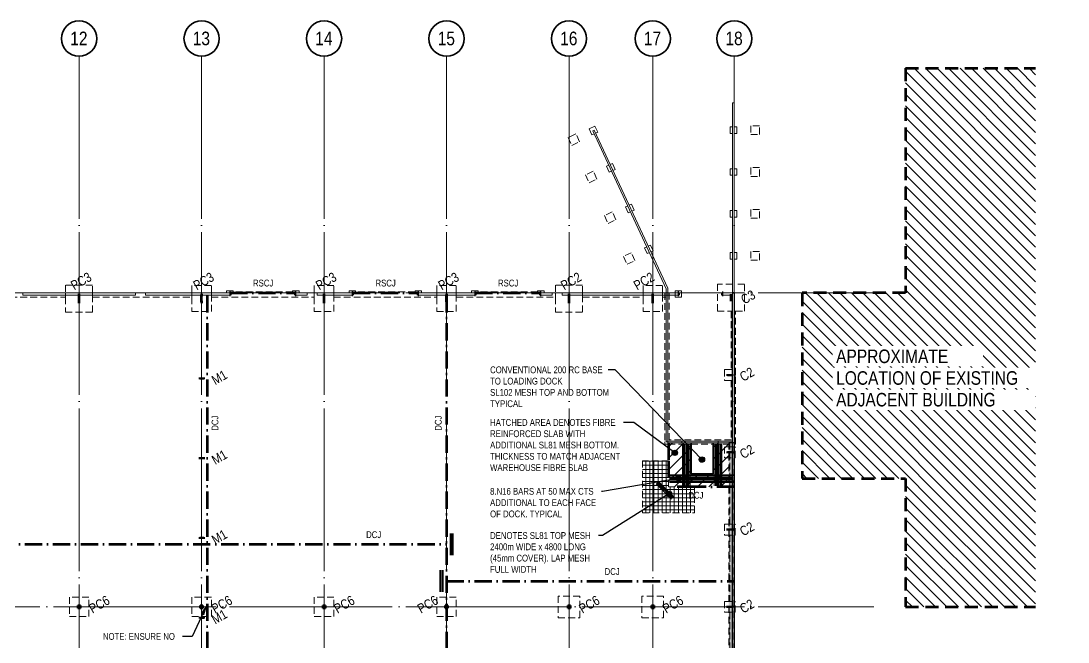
# Model space of a CAD drawing. Header units: millimetres. Extents: x 14684 to 281647, y -4596 to 240550.
# Drawn here: x 144929 to 241532, y 183245 to 240550 of the extents above; entities that cross this region are included whole.
import ezdxf

# ---------------------------------------------------------------- set-up
doc = ezdxf.new("R2010")
doc.units = ezdxf.units.MM
for name, pattern in [('_SGE_Dash', [1825, 1200, -625]), ('_SGE_Grid Line', [16250, 15000, -625, 0, -625]), ('_SGE_Hidden', [925, 625, -300]), ('Dash Dot', [2587.5, 1587.5, -500, 0, -500]), ('Hidden', [1000, 625, -375]), ('SGE_Hidden', [925, 625, -300])]:
    doc.linetypes.add(name, pattern=pattern)
for name, color, linetype, lineweight in [('A-ANNO-NOTE', 131, 'Continuous', 18), ('A-DETL-1', 90, '_SGE_Dash', 70), ('A-DETL-2', 90, 'Hidden', 25), ('A-DETL-3', 90, 'Dash Dot', 70), ('A-DETL-GENF', 92, 'Continuous', 18), ('A-DETL-GENF-1', 9, 'Continuous', 18), ('A-DETL-GENF-2', 8, 'Continuous', 18), ('A-DETL-GENF-3', 92, 'Continuous', 35), ('A-DETL-GENF-4', 92, 'SGE_Hidden', 18), ('A-WALL', 113, 'Continuous', 35), ('A-WALL-1', 113, 'Continuous', 20), ('G-ANNO-TEXT-1', 10, 'Continuous', 25), ('G-ANNO-TEXT-2', 7, 'Continuous', 25), ('G-ANNO-TEXT-3', 1, 'Continuous', 25), ('S-BEAM-2', 254, '_SGE_Hidden', 18), ('S-COLS', 52, 'Continuous', 18), ('S-COLS-1', 52, 'Continuous', 70), ('S-COLS-IDEN-1', 171, 'Continuous', 35), ('S-COLS-SYMB', 171, 'Continuous', 50), ('S-FNDN-1', 32, '_SGE_Hidden', 18), ('S-FNDN-HDLN-1', 4, '_SGE_Hidden', 18), ('S-GRID-1', 1, '_SGE_Grid Line', 13), ('S-GRID-IDEN', 1, 'Continuous', 35), ('S-GRID-IDEN-1', 1, 'Continuous', 50)]:
    doc.layers.add(name, color=color, linetype=linetype, lineweight=lineweight)
doc.styles.add('Arial Narrow', font='ARIALN.TTF', dxfattribs={"height": 1250})
doc.styles.add('Arial Narrow_1', font='ARIALN.TTF', dxfattribs={"height": 625})
doc.styles.add('Arial Narrow_2', font='ARIALN.TTF', dxfattribs={"height": 875})

# ---------------------------------------------------------------- blocks, each defined once
blk = doc.blocks.new('SGE_SCL-Column-Steel-UB - C2 - 410UB53_7-2329529-WAREHOUSE SLAB PLAN')
at = {"layer": 'S-COLS-SYMB'}
for p, q in [((89, 201.5), (-89, 201.5)), ((0, -201.5), (0, 201.5)), ((-89, -201.5), (89, -201.5))]:
    blk.add_line(p, q, dxfattribs=at)
blk = doc.blocks.new('SGE_SCL-Column-Steel-UB - C2 - 410UB53_7-2851332-WAREHOUSE SLAB PLAN')
at = {"layer": 'S-COLS-SYMB'}
for p, q in [((89, 201.5), (-89, 201.5)), ((0, -201.5), (0, 201.5)), ((-89, -201.5), (89, -201.5))]:
    blk.add_line(p, q, dxfattribs=at)
blk = doc.blocks.new('SGE_SCL-Column-Steel-UB - C2 - 410UB53_7-2347722-WAREHOUSE SLAB PLAN')
at = {"layer": 'S-COLS-SYMB'}
for p, q in [((89, 201.5), (-89, 201.5)), ((0, -201.5), (0, 201.5)), ((-89, -201.5), (89, -201.5))]:
    blk.add_line(p, q, dxfattribs=at)
blk = doc.blocks.new('SGE_SCL-Column-Steel-UB - C2 - 410UB53_7-2347723-WAREHOUSE SLAB PLAN')
at = {"layer": 'S-COLS-SYMB'}
for p, q in [((89, 201.5), (-89, 201.5)), ((0, -201.5), (0, 201.5)), ((-89, -201.5), (89, -201.5))]:
    blk.add_line(p, q, dxfattribs=at)
blk = doc.blocks.new('SGE_SCL-Column-Steel-UB - C3 - 460UB67_1-2347720-WAREHOUSE SLAB PLAN')
at = {"layer": 'S-COLS-SYMB'}
for p, q in [((95, 227), (-95, 227)), ((0, -227), (0, 227)), ((-95, -227), (95, -227))]:
    blk.add_line(p, q, dxfattribs=at)
blk = doc.blocks.new('SGE_SFR-Column-Steel-G350 - PC3 - 610 225 16 12-2771151-WAREHOUSE SLAB PLAN')
at = {"layer": 'S-COLS-1'}
for p, q in [((112.5, 305), (-112.5, 305)), ((0, -305), (0, 305)), ((-112.5, -305), (112.5, -305))]:
    blk.add_line(p, q, dxfattribs=at)
blk = doc.blocks.new('SGE_SFR-Column-Steel-G350 - PC2 - 610 225 16 12-2771107-WAREHOUSE SLAB PLAN')
at = {"layer": 'S-COLS-1'}
for p, q in [((112.5, 305), (-112.5, 305)), ((0, -305), (0, 305)), ((-112.5, -305), (112.5, -305))]:
    blk.add_line(p, q, dxfattribs=at)
blk = doc.blocks.new('SGE_SCL-Column-Steel-SHS - PC6 - 250x6_0 SHS-2318294-WAREHOUSE SLAB PLAN')
at = {"layer": 'S-COLS-SYMB'}
for p, q in [((-125, -125), (-125, 125)), ((-125, 125), (125, 125)), ((125, 125), (125, -125)), ((125, -125), (-125, -125))]:
    blk.add_line(p, q, dxfattribs=at)
blk = doc.blocks.new('SGE_SCL-Column-Steel-UB - M1 - 360UB44_7-2768402-WAREHOUSE SLAB PLAN')
at = {"layer": 'S-COLS-SYMB'}
for p, q in [((85.5, 176), (-85.5, 176)), ((0, -176), (0, 176)), ((-85.5, -176), (85.5, -176))]:
    blk.add_line(p, q, dxfattribs=at)
blk = doc.blocks.new('SGE_SCL-Column-Steel-UB - M1 - 360UB44_7-2768403-WAREHOUSE SLAB PLAN')
at = {"layer": 'S-COLS-SYMB'}
for p, q in [((85.5, 176), (-85.5, 176)), ((0, -176), (0, 176)), ((-85.5, -176), (85.5, -176))]:
    blk.add_line(p, q, dxfattribs=at)
blk = doc.blocks.new('SGE_SCL-Column-Steel-UB - M1 - 360UB44_7-2768404-WAREHOUSE SLAB PLAN')
at = {"layer": 'S-COLS-SYMB'}
for p, q in [((85.5, 176), (-85.5, 176)), ((0, -176), (0, 176)), ((-85.5, -176), (85.5, -176))]:
    blk.add_line(p, q, dxfattribs=at)
blk = doc.blocks.new('SGE_SCL-Column-Steel-UB - M1 - 360UB44_7-2703473-WAREHOUSE SLAB PLAN')
at = {"layer": 'S-COLS-SYMB'}
for p, q in [((85.5, 176), (-85.5, 176)), ((0, -176), (0, 176)), ((-85.5, -176), (85.5, -176))]:
    blk.add_line(p, q, dxfattribs=at)
blk = doc.blocks.new('SGE Footing-Rectangular - F4-1759323-WAREHOUSE SLAB PLAN')
at = {"layer": 'S-FNDN-1'}
for p, q in [((900, 900), (-900, 900)), ((-900, 900), (-900, -900)), ((900, -900), (900, 900)), ((-900, -900), (900, -900))]:
    blk.add_line(p, q, dxfattribs=at)
blk = doc.blocks.new('SGE Footing-Rectangular - F3-1758787-WAREHOUSE SLAB PLAN')
at = {"layer": 'S-FNDN-1'}
for p, q in [((1000, 1000), (-1000, 1000)), ((-1000, 1000), (-1000, -1000)), ((1000, -1000), (1000, 1000)), ((-1000, -1000), (1000, -1000))]:
    blk.add_line(p, q, dxfattribs=at)
blk = doc.blocks.new('SGE Door Column - DC1 - 250 PFC _ 50 x 5_0 EA-2346541-WAREHOUSE SLAB PLAN')
at = {"layer": 'S-COLS-SYMB'}
for p, q in [((0, 0), (90, 0)), ((0, 0), (0, -250)), ((0, -250), (90, -250))]:
    blk.add_line(p, q, dxfattribs=at)
blk = doc.blocks.new('SGE Door Column - DC1 - 250 PFC _ 50 x 5_0 EA-2346735-WAREHOUSE SLAB PLAN')
at = {"layer": 'S-COLS-SYMB'}
for p, q in [((0, 250), (90, 250)), ((0, 0), (0, 250)), ((0, 0), (90, 0))]:
    blk.add_line(p, q, dxfattribs=at)
blk = doc.blocks.new('SGE Footing-Rectangular - TP1-1164265-WAREHOUSE SLAB PLAN')
at = {"layer": 'S-FNDN-1'}
for p, q in [((300, 300), (-300, 300)), ((-300, 300), (-300, -300)), ((300, -300), (300, 300)), ((-300, -300), (-75, -300)), ((75, -300), (300, -300))]:
    blk.add_line(p, q, dxfattribs=at)
blk = doc.blocks.new('SGE Footing-Rectangular - TP2-1164267-WAREHOUSE SLAB PLAN')
at = {"layer": 'S-FNDN-1'}
for p, q in [((400, 400), (-400, 400)), ((-400, 400), (-400, -400)), ((400, -400), (400, 400)), ((-400, -400), (400, -400))]:
    blk.add_line(p, q, dxfattribs=at)
blk = doc.blocks.new('SGE Footing-Rectangular - TP1-V3-WAREHOUSE SLAB PLAN')
at = {"layer": 'S-FNDN-1'}
for p, q in [((-75, 300), (-300, 300)), ((-300, 300), (-300, -300)), ((300, 300), (75, 300)), ((300, -300), (300, 300)), ((-300, -300), (-75, -300)), ((75, -300), (300, -300))]:
    blk.add_line(p, q, dxfattribs=at)
blk = doc.blocks.new('SGE Footing-Rectangular - TP1-2348186-WAREHOUSE SLAB PLAN')
at = {"layer": 'S-FNDN-1'}
for p, q in [((-75, 300), (-300, 300)), ((-300, 300), (-300, -300)), ((300, 300), (75, 300)), ((300, -300), (300, 300)), ((-300, -300), (-75, -300)), ((75, -300), (300, -300))]:
    blk.add_line(p, q, dxfattribs=at)
blk = doc.blocks.new('SGE Footing-Rectangular - TP2-2348187-WAREHOUSE SLAB PLAN')
at = {"layer": 'S-FNDN-1'}
for p, q in [((400, 400), (-400, 400)), ((-400, 400), (-400, -400)), ((400, -400), (400, 400)), ((-400, -400), (400, -400))]:
    blk.add_line(p, q, dxfattribs=at)
blk = doc.blocks.new('SGE Door Column - DC1 - 250 PFC _ 50 x 5_0 EA-2379238-WAREHOUSE SLAB PLAN')
at = {"layer": 'S-COLS-SYMB'}
for p, q in [((0, 0), (90, 0)), ((0, 0), (0, -250)), ((0, -250), (90, -250))]:
    blk.add_line(p, q, dxfattribs=at)
blk = doc.blocks.new('SGE Door Column - DC1 - 250 PFC _ 50 x 5_0 EA-2379249-WAREHOUSE SLAB PLAN')
at = {"layer": 'S-COLS-SYMB'}
for p, q in [((0, 250), (90, 250)), ((0, 0), (0, 250)), ((0, 0), (90, 0))]:
    blk.add_line(p, q, dxfattribs=at)
blk = doc.blocks.new('SGE Reo Elevation - SGE Reo Elevation-2698176-WAREHOUSE SLAB PLAN')
at = {"layer": 'A-DETL-GENF'}
for p, q in [((560, 200), (2560, 200)), ((560, 100), (2560, 100)), ((560, 0), (2560, 0)), ((560, -100), (2560, -100))]:
    blk.add_line(p, q, dxfattribs=at)
blk = doc.blocks.new('SGE Reo Elevation - SGE Reo Elevation-1889180-WAREHOUSE SLAB PLAN')
at = {"layer": 'A-DETL-GENF'}
for p, q in [((560, 100), (2560, 100)), ((560, 0), (2560, 0)), ((560, -100), (2560, -100)), ((560, -200), (2560, -200))]:
    blk.add_line(p, q, dxfattribs=at)
blk = doc.blocks.new('Loading Dock - Loading Dock-2345149-WAREHOUSE SLAB PLAN')
at = {"layer": 'A-DETL-GENF'}
h = blk.add_hatch(dxfattribs=at)
h.set_pattern_fill('FP_2', color=256, style=0, pattern_type=2)
h.set_pattern_definition([(45, (-207775.3, -198450.1), (-530.33, 530.33), [])])
h.paths.add_polyline_path([(-705, -880), (2455, -880), (2455, 3180), (1020, 3180), (1020, 320), (-1020, 320), (-1020, 3180), (-3105, 3180), (-3105, -880), (-1020, -880)])
for p, q in [((-1820, 3080), (-1820, -780)), ((-1720, 3080), (-1720, -780)), ((-1620, 3080), (-1620, -780)), ((-1520, 3080), (-1520, -780)), ((-1420, 3080), (-1420, -780)), ((-1320, 3080), (-1320, -780)), ((-1220, 3080), (-1220, -780)), ((-1120, 3080), (-1120, -780)), ((1120, 3080), (1120, -780)), ((1220, 3080), (1220, -780)), ((1320, 3080), (1320, -780)), ((1420, 3080), (1420, -780)), ((1520, 3080), (1520, -780)), ((1620, 3080), (1620, -780)), ((1720, 3080), (1720, -780)), ((1820, 3080), (1820, -780)), ((-3005, 220), (2855, 220)), ((-3005, 120), (2855, 120)), ((-3005, 20), (2855, 20)), ((-3005, -80), (2855, -80)), ((-3005, -180), (2855, -180)), ((-3005, -280), (2855, -280)), ((-3005, -380), (2855, -380)), ((-3000, -480), (2860, -480))]:
    blk.add_line(p, q, dxfattribs=at)
at = {"layer": 'A-DETL-GENF-3'}
for p, q in [((-1020, 320), (-1020, 3180)), ((1020, 3180), (1020, 320)), ((1020, 320), (-1020, 320))]:
    blk.add_line(p, q, dxfattribs=at)
blk = doc.blocks.new('Corner Mesh - Corner Mesh-2699367-WAREHOUSE SLAB PLAN')
at = {"layer": 'A-DETL-GENF'}
h = blk.add_hatch(dxfattribs=at)
h.set_pattern_fill('FP_3', color=256, style=0, pattern_type=2)
h.set_pattern_definition([(180, (204670.28, 197570.1), (-5e-14, -375), []), (270, (204670.28, 197570.1), (375, 2e-14), [])])
h.paths.add_polyline_path([(200, 2400), (-2400, 2400), (-2400, 0), (0, 0), (0, -2400), (2400, -2400), (2400, 2400), (1452, 2400)])
for p, q in [((-424, 990), (990, -424)), ((-354, 1061), (1061, -354)), ((-283, 1131), (1131, -283)), ((-495, 919), (919, -495))]:
    blk.add_line(p, q, dxfattribs=at)
at = {"layer": 'A-DETL-GENF-4'}
for p, q in [((2400, 2400), (-2400, 2400)), ((-2400, 2400), (-2400, 0)), ((2400, -2400), (2400, 2400)), ((-2400, 0), (0, 0)), ((0, 0), (0, -2400)), ((0, -2400), (2400, -2400))]:
    blk.add_line(p, q, dxfattribs=at)
blk = doc.blocks.new('Grid - 1_Project Grid-1992125-WAREHOUSE SLAB PLAN')
at = {"layer": 'S-GRID-IDEN'}
blk.add_circle((0, 0), 6.5, dxfattribs=at)

msp = doc.modelspace()

# ---------------------------------------------------------------- hatches: boundary and pattern name
at = {"layer": 'A-DETL-GENF-1'}
h = msp.add_hatch(color=256, dxfattribs=at)
h.paths.add_polyline_path([(161945, 158490), (162445, 158490), (162445, 161390), (149400, 161390), (149400, 158990), (127895, 158990), (127895, 158490), (149900, 158490), (149900, 160890), (161945, 160890), (161945, 158990)])
h.paths.add_polyline_path([(105445, 158490), (105945, 158490), (105945, 161390), (81645, 161390), (81645, 158490), (82145, 158490), (82145, 160890), (105445, 160890), (105445, 159135)])
h.paths.add_polyline_path([(186163, 162490), (210730, 162490), (210730, 201630), (210230, 201630), (210230, 162990), (185840, 162990), (185840, 162490)])
h.paths.add_polyline_path([(31055, 162490), (58250, 162490), (58250, 162990), (31055, 162990), (31055, 169230), (30555, 169230), (30555, 162490)])
h.paths.add_polyline_path([(30555, 207901), (31055, 207901), (31055, 214740), (48595, 214740), (48595, 215240), (30555, 215240), (30555, 214726)])
at = {"layer": 'A-DETL-GENF-2'}
h = msp.add_hatch(dxfattribs=at)
h.set_pattern_fill('FP_1', color=256, style=0, pattern_type=2)
h.set_pattern_definition([(135, (0, 0), (-530.3301, -530.3301), [])])
h.paths.add_polyline_path([(226543, 186490), (238543, 186490), (238543, 236184), (226543, 236184), (226543, 215450), (216991, 215450), (216991, 198341), (226543, 198341), (226543, 193621)])
at = {"layer": 'G-ANNO-TEXT-2'}
h = msp.add_hatch(color=256, dxfattribs=at)
edge = h.paths.add_edge_path()
edge.add_arc((205247, 200703), 250, 0, 360)
h = msp.add_hatch(color=256, dxfattribs=at)
edge = h.paths.add_edge_path()
edge.add_arc((207753, 200085), 250, 0, 360)
h = msp.add_hatch(color=256, dxfattribs=at)
edge = h.paths.add_edge_path()
edge.add_arc((205581, 198348), 250, 0, 360)
h = msp.add_hatch(color=256, dxfattribs=at)
edge = h.paths.add_edge_path()
edge.add_arc((204708, 196918), 250, 0, 360)
msp.add_hatch(color=256, dxfattribs=at).paths.add_polyline_path([(162025, 186531), (161601, 185901), (161816, 185801)])

# ---------------------------------------------------------------- linework, layer by layer
at = {"layer": 'A-DETL-1'}
for p, q in [((226543, 236184), (238543, 236184)), ((226543, 236184), (226543, 215450)), ((226543, 215450), (216991, 215450)), ((216991, 215450), (216991, 198341)), ((216991, 198341), (226543, 198341)), ((226543, 198341), (226543, 186490)), ((226543, 186490), (238543, 186490))]:
    msp.add_line(p, q, dxfattribs=at)
at = {"layer": 'A-DETL-2'}
for p, q in [((210730, 201630), (210230, 201630)), ((210230, 201630), (210230, 197570)), ((210730, 197570), (210730, 201630)), ((210230, 197570), (210230, 162990)), ((210730, 162490), (210730, 197570))]:
    msp.add_line(p, q, dxfattribs=at)
at = {"layer": 'A-DETL-3'}
for p, q in [((164245, 215480), (170245, 215480)), ((175545, 215480), (181545, 215480)), ((186845, 215480), (192845, 215480)), ((162095, 215240), (162095, 169335)), ((184195, 215240), (184195, 171735)), ((204670, 201630), (204670, 199970)), ((204670, 199970), (204670, 197570)), ((207070, 197570), (204670, 197570)), ((210730, 197570), (207070, 197570)), ((59895, 192265), (184195, 192265)), ((184195, 188865), (210639, 188865))]:
    msp.add_line(p, q, dxfattribs=at)
at = {"layer": 'A-WALL'}
msp.add_line((210740, 215480), (210590, 215480), dxfattribs=at)
at = {"layer": 'A-WALL-1'}
for p, q in [((210590, 232980), (210590, 177860)), ((210740, 232980), (210590, 232980)), ((210740, 162490), (210740, 232980)), ((197812, 230480), (197676, 230417)), ((197676, 230417), (204470, 215847)), ((204620, 215880), (197812, 230480)), ((155485, 215480), (145105, 215480)), ((145105, 215480), (145105, 215240)), ((155485, 215240), (155485, 215480)), ((164245, 215480), (156405, 215480)), ((156405, 215480), (156405, 215240)), ((164245, 215240), (164245, 215480)), ((171325, 215480), (170245, 215480)), ((170245, 215480), (170245, 215240)), ((171325, 215240), (171325, 215480)), ((175545, 215480), (172245, 215480)), ((172245, 215480), (172245, 215240)), ((175545, 215240), (175545, 215480)), ((186845, 215480), (181545, 215480)), ((181545, 215480), (181545, 215240)), ((186845, 215240), (186845, 215480)), ((193925, 215480), (192845, 215480)), ((192845, 215480), (192845, 215240)), ((193925, 215240), (193925, 215480)), ((205590, 215480), (194845, 215480)), ((194845, 215480), (194845, 215240)), ((204470, 215847), (204470, 201705)), ((204620, 201780), (204620, 215880)), ((205590, 215240), (205590, 215480)), ((210770, 215480), (209590, 215480)), ((209590, 215480), (209590, 215240)), ((210770, 162250), (210770, 215480)), ((145105, 215240), (155485, 215240)), ((156405, 215240), (164245, 215240)), ((170245, 215240), (171325, 215240)), ((172245, 215240), (175545, 215240)), ((181545, 215240), (186845, 215240)), ((192845, 215240), (193925, 215240)), ((194845, 215240), (205590, 215240)), ((209590, 215240), (210530, 215240)), ((210530, 215240), (210530, 162490)), ((204470, 201705), (204620, 201705)), ((204620, 201780), (210590, 201780)), ((204620, 201705), (204620, 201630)), ((204620, 201630), (210590, 201630)), ((205900, 201630), (205900, 201780)), ((209250, 201780), (209250, 201630)), ((210740, 200752), (210590, 200752))]:
    msp.add_line(p, q, dxfattribs=at)
at = {"layer": 'G-ANNO-TEXT-1'}
for p, q in [((199750, 208360), (199105, 208360)), ((207753, 200085), (199750, 208360)), ((201479, 203507), (200511, 203507)), ((205247, 200703), (201479, 203507)), ((205581, 198348), (198568, 197150)), ((198568, 197150), (198477, 197150)), ((204708, 196918), (198568, 193073)), ((198568, 193073), (198212, 193073)), ((162025, 186531), (160736, 183765)), ((162025, 186531), (161601, 185901)), ((161816, 185801), (162025, 186531)), ((161601, 185901), (161816, 185801)), ((160736, 183765), (159845, 183765))]:
    msp.add_line(p, q, dxfattribs=at)
for centre in [(205247, 200703), (207753, 200085), (205581, 198348), (204708, 196918)]:
    msp.add_circle(centre, 250, dxfattribs=at)
at = {"layer": 'S-BEAM-2'}
for p, q in [((149045, 215450), (140245, 215450)), ((149045, 215450), (149045, 215050)), ((160695, 215450), (151545, 215450)), ((151545, 215050), (151545, 215450)), ((160695, 215450), (160695, 215050)), ((163900, 215450), (162495, 215450)), ((162495, 215050), (162495, 215450)), ((169990, 215560), (164500, 215560)), ((171995, 215450), (170590, 215450)), ((171995, 215450), (171995, 215050)), ((175200, 215450), (173795, 215450)), ((173795, 215050), (173795, 215450)), ((181290, 215560), (175800, 215560)), ((183295, 215450), (181890, 215450)), ((183295, 215450), (183295, 215050)), ((186500, 215450), (185095, 215450)), ((185095, 215050), (185095, 215450)), ((192590, 215560), (187100, 215560)), ((194245, 215450), (193190, 215450)), ((194245, 215450), (194245, 215050)), ((202318, 215450), (196745, 215450)), ((196745, 215050), (196745, 215450)), ((202318, 215450), (202318, 215050)), ((204470, 215450), (204118, 215450)), ((204118, 215450), (204118, 215050)), ((204345, 215450), (204345, 201705)), ((204620, 215450), (204745, 215450)), ((204745, 201905), (204745, 215450)), ((140245, 215050), (149045, 215050)), ((151545, 215050), (160695, 215050)), ((162495, 215050), (171995, 215050)), ((173795, 215050), (183295, 215050)), ((185095, 215050), (194245, 215050)), ((196745, 215050), (202318, 215050)), ((204118, 215050), (204470, 215050)), ((210465, 213763), (210465, 208382)), ((210465, 213763), (210590, 213763)), ((210740, 213763), (210865, 213763)), ((210865, 207905), (210865, 213763)), ((210590, 208382), (210465, 208382)), ((210829, 208382), (210740, 208382)), ((210829, 207905), (210829, 208382)), ((210829, 207382), (210829, 207905)), ((210865, 201505), (210865, 207905)), ((210465, 207382), (210465, 201905)), ((210465, 207382), (210590, 207382)), ((210740, 207382), (210829, 207382)), ((210465, 201905), (204745, 201905)), ((204345, 201705), (204345, 201505)), ((204345, 201505), (204670, 201505)), ((204670, 201505), (206755, 201505)), ((206755, 201505), (208795, 201505)), ((208795, 201505), (210590, 201505)), ((210340, 201630), (210340, 197570)), ((210740, 201505), (210865, 201505)), ((210340, 197570), (210340, 194121)), ((210590, 194121), (210340, 194121)), ((210340, 193121), (210340, 186990)), ((210340, 193121), (210590, 193121)), ((210590, 186990), (210340, 186990)), ((210340, 185990), (210340, 178360)), ((210340, 185990), (210590, 185990))]:
    msp.add_line(p, q, dxfattribs=at)
at = {"layer": 'S-FNDN-1'}
for p, q in [((151545, 216184), (149045, 216184)), ((149045, 216184), (149045, 215450)), ((151545, 215450), (151545, 216184)), ((162495, 216135), (160695, 216135)), ((160695, 216135), (160695, 215450)), ((162495, 215450), (162495, 216135)), ((163900, 215660), (163900, 215450)), ((164500, 215660), (163900, 215660)), ((164500, 215560), (164500, 215660)), ((170590, 215660), (169990, 215660)), ((169990, 215660), (169990, 215560)), ((170590, 215450), (170590, 215660)), ((173795, 216135), (171995, 216135)), ((171995, 216135), (171995, 215450)), ((173795, 215450), (173795, 216135)), ((175200, 215660), (175200, 215450)), ((175800, 215660), (175200, 215660)), ((175800, 215560), (175800, 215660)), ((181890, 215660), (181290, 215660)), ((181290, 215660), (181290, 215560)), ((181890, 215450), (181890, 215660)), ((185095, 216135), (183295, 216135)), ((183295, 216135), (183295, 215450)), ((185095, 215450), (185095, 216135)), ((186500, 215660), (186500, 215450)), ((187100, 215660), (186500, 215660)), ((187100, 215560), (187100, 215660)), ((193190, 215660), (192590, 215660)), ((192590, 215660), (192590, 215560)), ((193190, 215450), (193190, 215660)), ((196745, 216185), (194245, 216185)), ((194245, 216185), (194245, 215450)), ((196745, 215450), (196745, 216185)), ((204118, 216136), (202318, 216136)), ((202318, 216136), (202318, 215450)), ((204118, 215450), (204118, 216136)), ((205275, 215660), (205275, 215060)), ((205875, 215660), (205275, 215660)), ((205875, 215060), (205875, 215660)), ((210590, 216263), (209185, 216263)), ((209185, 216263), (209185, 213763)), ((211685, 216263), (210740, 216263)), ((211685, 213763), (211685, 216263)), ((149045, 215050), (149045, 213684)), ((151545, 213684), (151545, 215050)), ((160695, 215050), (160695, 213735)), ((162495, 213735), (162495, 215050)), ((171995, 215050), (171995, 213735)), ((173795, 213735), (173795, 215050)), ((183295, 215050), (183295, 213735)), ((185095, 213735), (185095, 215050)), ((194245, 215050), (194245, 213685)), ((196745, 213685), (196745, 215050)), ((202318, 215050), (202318, 213736)), ((204118, 213736), (204118, 215050)), ((205275, 215060), (205875, 215060)), ((149045, 213684), (151545, 213684)), ((160695, 213735), (162495, 213735)), ((171995, 213735), (173795, 213735)), ((183295, 213735), (185095, 213735)), ((194245, 213685), (196745, 213685)), ((202318, 213736), (204118, 213736)), ((209185, 213763), (210465, 213763)), ((210865, 213763), (211685, 213763)), ((209829, 208382), (209829, 207382)), ((210465, 208382), (209829, 208382)), ((209829, 207382), (210465, 207382)), ((209829, 201252), (209829, 200252)), ((210590, 201252), (209829, 201252)), ((210829, 201252), (210740, 201252)), ((210829, 200252), (210829, 201252)), ((209829, 200252), (210590, 200252)), ((210740, 200252), (210829, 200252)), ((209829, 194121), (209829, 193121)), ((210340, 194121), (209829, 194121)), ((210829, 194121), (210740, 194121)), ((210829, 193121), (210829, 194121)), ((209829, 193121), (210340, 193121)), ((210740, 193121), (210829, 193121)), ((209829, 186990), (209829, 185990)), ((210340, 186990), (209829, 186990)), ((210829, 186990), (210740, 186990)), ((210829, 185990), (210829, 186990)), ((209829, 185990), (210340, 185990)), ((210740, 185990), (210829, 185990))]:
    msp.add_line(p, q, dxfattribs=at)
at = {"layer": 'S-FNDN-HDLN-1'}
for p, q in [((210730, 201252), (210590, 201252)), ((210740, 201252), (210730, 201252))]:
    msp.add_line(p, q, dxfattribs=at)
at = {"layer": 'S-GRID-1'}
for p, q in [((150295, 237300), (150295, 139401)), ((161595, 237300), (161595, 139401)), ((172895, 237300), (172895, 139401)), ((184195, 237300), (184195, 139401)), ((195495, 237300), (195495, 139401)), ((203218, 237300), (203218, 139401)), ((210740, 237300), (210740, 139401)), ((17934, 215450), (223625, 215450)), ((17934, 186490), (223625, 186490))]:
    msp.add_line(p, q, dxfattribs=at)

# ---------------------------------------------------------------- block references
at = {"layer": 'A-DETL-GENF'}
msp.add_blockref('Loading Dock - Loading Dock-2345149-WAREHOUSE SLAB PLAN', (207775, 198450), dxfattribs=at)
for name, p, rotation in [('Corner Mesh - Corner Mesh-2699367-WAREHOUSE SLAB PLAN', (204670, 197570), 180), ('SGE Reo Elevation - SGE Reo Elevation-2698176-WAREHOUSE SLAB PLAN', (184715, 190705), 90.0000000000002), ('SGE Reo Elevation - SGE Reo Elevation-1889180-WAREHOUSE SLAB PLAN', (183680, 187305), 89.9999999999998)]:
    msp.add_blockref(name, p, dxfattribs=dict(at, rotation=rotation))
at = {"layer": 'S-COLS'}
for name, p, rotation in [('SGE Door Column - DC1 - 250 PFC _ 50 x 5_0 EA-2346735-WAREHOUSE SLAB PLAN', (164253, 215485), 180), ('SGE Door Column - DC1 - 250 PFC _ 50 x 5_0 EA-2346735-WAREHOUSE SLAB PLAN', (175553, 215485), 180), ('SGE Door Column - DC1 - 250 PFC _ 50 x 5_0 EA-2346735-WAREHOUSE SLAB PLAN', (186853, 215485), 180), ('SGE Door Column - DC1 - 250 PFC _ 50 x 5_0 EA-2379249-WAREHOUSE SLAB PLAN', (205628, 215485), 180), ('SGE_SCL-Column-Steel-UB - C3 - 460UB67_1-2347720-WAREHOUSE SLAB PLAN', (210435, 215013), 180), ('SGE_SCL-Column-Steel-UB - C2 - 410UB53_7-2347723-WAREHOUSE SLAB PLAN', (210329, 207882), 89.9999999999999), ('SGE_SCL-Column-Steel-UB - M1 - 360UB44_7-2768404-WAREHOUSE SLAB PLAN', (161616, 207573), 89.9999999999999), ('SGE_SCL-Column-Steel-UB - M1 - 360UB44_7-2768403-WAREHOUSE SLAB PLAN', (161616, 200212), 89.9999999999999), ('SGE_SCL-Column-Steel-UB - C2 - 410UB53_7-2347722-WAREHOUSE SLAB PLAN', (210329, 200752), 89.9999999999999), ('SGE_SCL-Column-Steel-UB - C2 - 410UB53_7-2851332-WAREHOUSE SLAB PLAN', (210329, 193621), 89.9999999999999), ('SGE_SCL-Column-Steel-UB - M1 - 360UB44_7-2768402-WAREHOUSE SLAB PLAN', (161616, 192851), 89.9999999999999), ('SGE_SCL-Column-Steel-UB - C2 - 410UB53_7-2329529-WAREHOUSE SLAB PLAN', (210329, 186490), 89.9999999999999), ('SGE_SCL-Column-Steel-UB - M1 - 360UB44_7-2703473-WAREHOUSE SLAB PLAN', (161616, 185490), 89.9999999999999)]:
    msp.add_blockref(name, p, dxfattribs=dict(at, rotation=rotation))
for name, p in [('SGE Door Column - DC1 - 250 PFC _ 50 x 5_0 EA-2346541-WAREHOUSE SLAB PLAN', (170237, 215485)), ('SGE Door Column - DC1 - 250 PFC _ 50 x 5_0 EA-2346541-WAREHOUSE SLAB PLAN', (181537, 215485)), ('SGE Door Column - DC1 - 250 PFC _ 50 x 5_0 EA-2346541-WAREHOUSE SLAB PLAN', (192837, 215485)), ('SGE Door Column - DC1 - 250 PFC _ 50 x 5_0 EA-2379238-WAREHOUSE SLAB PLAN', (209612, 215485)), ('SGE_SCL-Column-Steel-SHS - PC6 - 250x6_0 SHS-2318294-WAREHOUSE SLAB PLAN', (150295, 186490)), ('SGE_SCL-Column-Steel-SHS - PC6 - 250x6_0 SHS-2318294-WAREHOUSE SLAB PLAN', (161595, 186490)), ('SGE_SCL-Column-Steel-SHS - PC6 - 250x6_0 SHS-2318294-WAREHOUSE SLAB PLAN', (172895, 186490)), ('SGE_SCL-Column-Steel-SHS - PC6 - 250x6_0 SHS-2318294-WAREHOUSE SLAB PLAN', (184195, 186490)), ('SGE_SCL-Column-Steel-SHS - PC6 - 250x6_0 SHS-2318294-WAREHOUSE SLAB PLAN', (195495, 186490)), ('SGE_SCL-Column-Steel-SHS - PC6 - 250x6_0 SHS-2318294-WAREHOUSE SLAB PLAN', (203218, 186490))]:
    msp.add_blockref(name, p, dxfattribs=at)
at = {"layer": 'S-COLS-1'}
for name, p in [('SGE_SFR-Column-Steel-G350 - PC3 - 610 225 16 12-2771151-WAREHOUSE SLAB PLAN', (150295, 214935)), ('SGE_SFR-Column-Steel-G350 - PC3 - 610 225 16 12-2771151-WAREHOUSE SLAB PLAN', (161595, 214935)), ('SGE_SFR-Column-Steel-G350 - PC3 - 610 225 16 12-2771151-WAREHOUSE SLAB PLAN', (172895, 214935)), ('SGE_SFR-Column-Steel-G350 - PC3 - 610 225 16 12-2771151-WAREHOUSE SLAB PLAN', (184195, 214935)), ('SGE_SFR-Column-Steel-G350 - PC2 - 610 225 16 12-2771107-WAREHOUSE SLAB PLAN', (195495, 214935)), ('SGE_SFR-Column-Steel-G350 - PC2 - 610 225 16 12-2771107-WAREHOUSE SLAB PLAN', (203218, 214935))]:
    msp.add_blockref(name, p, dxfattribs=at)
at = {"layer": 'S-FNDN-1'}
for name, p, rotation in [('SGE Footing-Rectangular - TP2-1164267-WAREHOUSE SLAB PLAN', (195932, 229603), 25.00000000000043), ('SGE Footing-Rectangular - TP1-1164265-WAREHOUSE SLAB PLAN', (197744, 230448), 25.00000000000043), ('SGE Footing-Rectangular - TP1-2348186-WAREHOUSE SLAB PLAN', (210665, 230480), 180), ('SGE Footing-Rectangular - TP2-2348187-WAREHOUSE SLAB PLAN', (212665, 230480), 180), ('SGE Footing-Rectangular - TP1-V3-WAREHOUSE SLAB PLAN', (199350, 227004), 25.00000000000043), ('SGE Footing-Rectangular - TP2-1164267-WAREHOUSE SLAB PLAN', (197538, 226159), 25.00000000000043), ('SGE Footing-Rectangular - TP1-2348186-WAREHOUSE SLAB PLAN', (210665, 226613), 180), ('SGE Footing-Rectangular - TP2-2348187-WAREHOUSE SLAB PLAN', (212665, 226613), 180), ('SGE Footing-Rectangular - TP1-V3-WAREHOUSE SLAB PLAN', (201105, 223242), 25.00000000000043), ('SGE Footing-Rectangular - TP2-1164267-WAREHOUSE SLAB PLAN', (199292, 222396), 25.00000000000043), ('SGE Footing-Rectangular - TP1-2348186-WAREHOUSE SLAB PLAN', (210665, 222747), 180), ('SGE Footing-Rectangular - TP2-2348187-WAREHOUSE SLAB PLAN', (212665, 222747), 180), ('SGE Footing-Rectangular - TP1-V3-WAREHOUSE SLAB PLAN', (202859, 219479), 25.00000000000043), ('SGE Footing-Rectangular - TP2-1164267-WAREHOUSE SLAB PLAN', (201047, 218634), 25.00000000000043), ('SGE Footing-Rectangular - TP1-2348186-WAREHOUSE SLAB PLAN', (210665, 218880), 180), ('SGE Footing-Rectangular - TP2-2348187-WAREHOUSE SLAB PLAN', (212665, 218880), 180)]:
    msp.add_blockref(name, p, dxfattribs=dict(at, rotation=rotation))
for name, p in [('SGE Footing-Rectangular - F3-1758787-WAREHOUSE SLAB PLAN', (195495, 186490)), ('SGE Footing-Rectangular - F3-1758787-WAREHOUSE SLAB PLAN', (203218, 186490)), ('SGE Footing-Rectangular - F4-1759323-WAREHOUSE SLAB PLAN', (150295, 186490)), ('SGE Footing-Rectangular - F4-1759323-WAREHOUSE SLAB PLAN', (161595, 186490)), ('SGE Footing-Rectangular - F4-1759323-WAREHOUSE SLAB PLAN', (172895, 186490)), ('SGE Footing-Rectangular - F4-1759323-WAREHOUSE SLAB PLAN', (184195, 186490))]:
    msp.add_blockref(name, p, dxfattribs=at)
at = {"layer": 'S-GRID-IDEN', "xscale": 249.9999999999999, "yscale": 249.9999999999999, "zscale": 249.9999999999999, "rotation": 180}
for p in [(150295, 238925), (161595, 238925), (172895, 238925), (184195, 238925), (195495, 238925), (203218, 238925), (210740, 238925)]:
    msp.add_blockref('Grid - 1_Project Grid-1992125-WAREHOUSE SLAB PLAN', p, dxfattribs=at)

# ---------------------------------------------------------------- texts
at = {"layer": 'A-ANNO-NOTE', "char_height": 625, "attachment_point": 1, "style": 'Arial Narrow_1'}
for s, insert, width in [('RSCJ', (166342, 216678), 2264.77), ('RSCJ', (177642, 216678), 2264.77), ('RSCJ', (188942, 216678), 2264.77), ('DCJ', (206503, 197103), 1683.54), ('DCJ', (176777, 193463), 1683.54), ('DCJ', (198777, 190063), 1683.54)]:
    msp.add_mtext(s, dxfattribs=dict(at, insert=insert, width=width))
at = {"layer": 'A-ANNO-NOTE', "char_height": 625, "width": 1683.54, "attachment_point": 1, "rotation": 90, "style": 'Arial Narrow_1'}
for insert in [(162517, 202745), (183117, 202745)]:
    msp.add_mtext('DCJ', dxfattribs=dict(at, insert=insert))
at = {"layer": 'G-ANNO-TEXT-2', "char_height": 625, "attachment_point": 1, "style": 'Arial Narrow_1'}
for s, insert, width in [('CONVENTIONAL 200 RC BASE', (188212, 208673), 12586.49), ('TO LOADING DOCK', (188212, 207631), 8117.09), ('SL102 MESH TOP AND BOTTOM', (188212, 206589), 13348.1), ('TYPICAL', (188212, 205548), 3627.64), ('HATCHED AREA DENOTES FIBRE ', (188212, 203819), 14290.08), ('REINFORCED SLAB WITH ', (188212, 202777), 10902.95), ('ADDITIONAL SL81 MESH BOTTOM.', (188212, 201736), 14450.42), ('THICKNESS TO MATCH ADJACENT ', (188212, 200694), 14831.22), ('WAREHOUSE FIBRE SLAB', (188212, 199652), 10963.08), ('8.N16 BARS AT 50 MAX CTS ', (188212, 197463), 11824.89), ('ADDITIONAL TO EACH FACE ', (188212, 196421), 11945.14), ('OF DOCK. TYPICAL ', (188212, 195379), 8317.51), ('DENOTES SL81 TOP MESH ', (188212, 193386), 11504.22), ('2400m WIDE x 4800 LONG ', (188212, 192344), 10943.03), ('(45mm COVER). LAP MESH ', (188212, 191302), 11404), ('FULL WIDTH', (188212, 190260), 5210.97), ('NOTE: ENSURE NO ', (152491, 184078), 8297.47)]:
    msp.add_mtext(s, dxfattribs=dict(at, insert=insert, width=width))
at = {"layer": 'S-COLS-IDEN-1', "char_height": 875, "attachment_point": 1, "rotation": 30, "style": 'Arial Narrow_2'}
for s, insert, width in [('PC3', (149414, 216438), 2385.02), ('PC3', (160714, 216438), 2385.02), ('PC3', (172014, 216438), 2385.02), ('PC3', (183314, 216438), 2385.02), ('PC2', (194614, 216438), 2385.02), ('PC2', (201337, 216438), 2385.02), ('C3', (211234, 215136), 1563.29), ('M1', (162415, 207696), 1703.59), ('C2', (211128, 208005), 1563.29), ('C2', (211128, 200874), 1563.29), ('M1', (162415, 200335), 1703.59), ('C2', (211128, 193743), 1563.29), ('M1', (162415, 192974), 1703.59), ('PC6', (151094, 186613), 2385.02), ('PC6', (162394, 186613), 2385.02), ('PC6', (173694, 186613), 2385.02), ('PC6', (181394, 186613), 2385.02), ('PC6', (196294, 186613), 2385.02), ('PC6', (204017, 186613), 2385.02), ('C2', (211128, 186613), 1563.29), ('M1', (162415, 185613), 1703.59)]:
    msp.add_mtext(s, dxfattribs=dict(at, insert=insert, width=width))
at = {"layer": 'S-GRID-IDEN-1', "char_height": 1250, "width": 1964.13, "attachment_point": 1, "style": 'Arial Narrow'}
for s, insert in [('12', (149477, 239561)), ('13', (160777, 239561)), ('16', (194677, 239561)), ('18', (209922, 239561)), ('14', (172077, 239561)), ('15', (183377, 239561)), ('17', (202399, 239561))]:
    msp.add_mtext(s, dxfattribs=dict(at, insert=insert))

# ---------------------------------------------------------------- next in the draw order: texts
at = {"layer": 'G-ANNO-TEXT-3', "insert": (220135, 210234), "char_height": 1250, "width": 13227.84, "attachment_point": 1, "style": 'Arial Narrow', "bg_fill": 3, "box_fill_scale": 1.25, "bg_fill_color": 256, "bg_fill_true_color": 13158600, "bg_fill_transparency": 0}
msp.add_mtext('APPROXIMATE ', dxfattribs=at)

# ---------------------------------------------------------------- next in the draw order: texts
at = {"layer": 'G-ANNO-TEXT-3', "insert": (220135, 208233), "char_height": 1250, "width": 21084.38, "attachment_point": 1, "style": 'Arial Narrow', "bg_fill": 3, "box_fill_scale": 1.25, "bg_fill_color": 256, "bg_fill_true_color": 13158600, "bg_fill_transparency": 0}
msp.add_mtext('LOCATION OF EXISTING ', dxfattribs=at)

# ---------------------------------------------------------------- next in the draw order: texts
at = {"layer": 'G-ANNO-TEXT-3', "insert": (220135, 206232), "char_height": 1250, "width": 18058.01, "attachment_point": 1, "style": 'Arial Narrow', "bg_fill": 3, "box_fill_scale": 1.25, "bg_fill_color": 256, "bg_fill_true_color": 13158600, "bg_fill_transparency": 0}
msp.add_mtext('ADJACENT BUILDING', dxfattribs=at)

doc.saveas('drawing.dxf')
